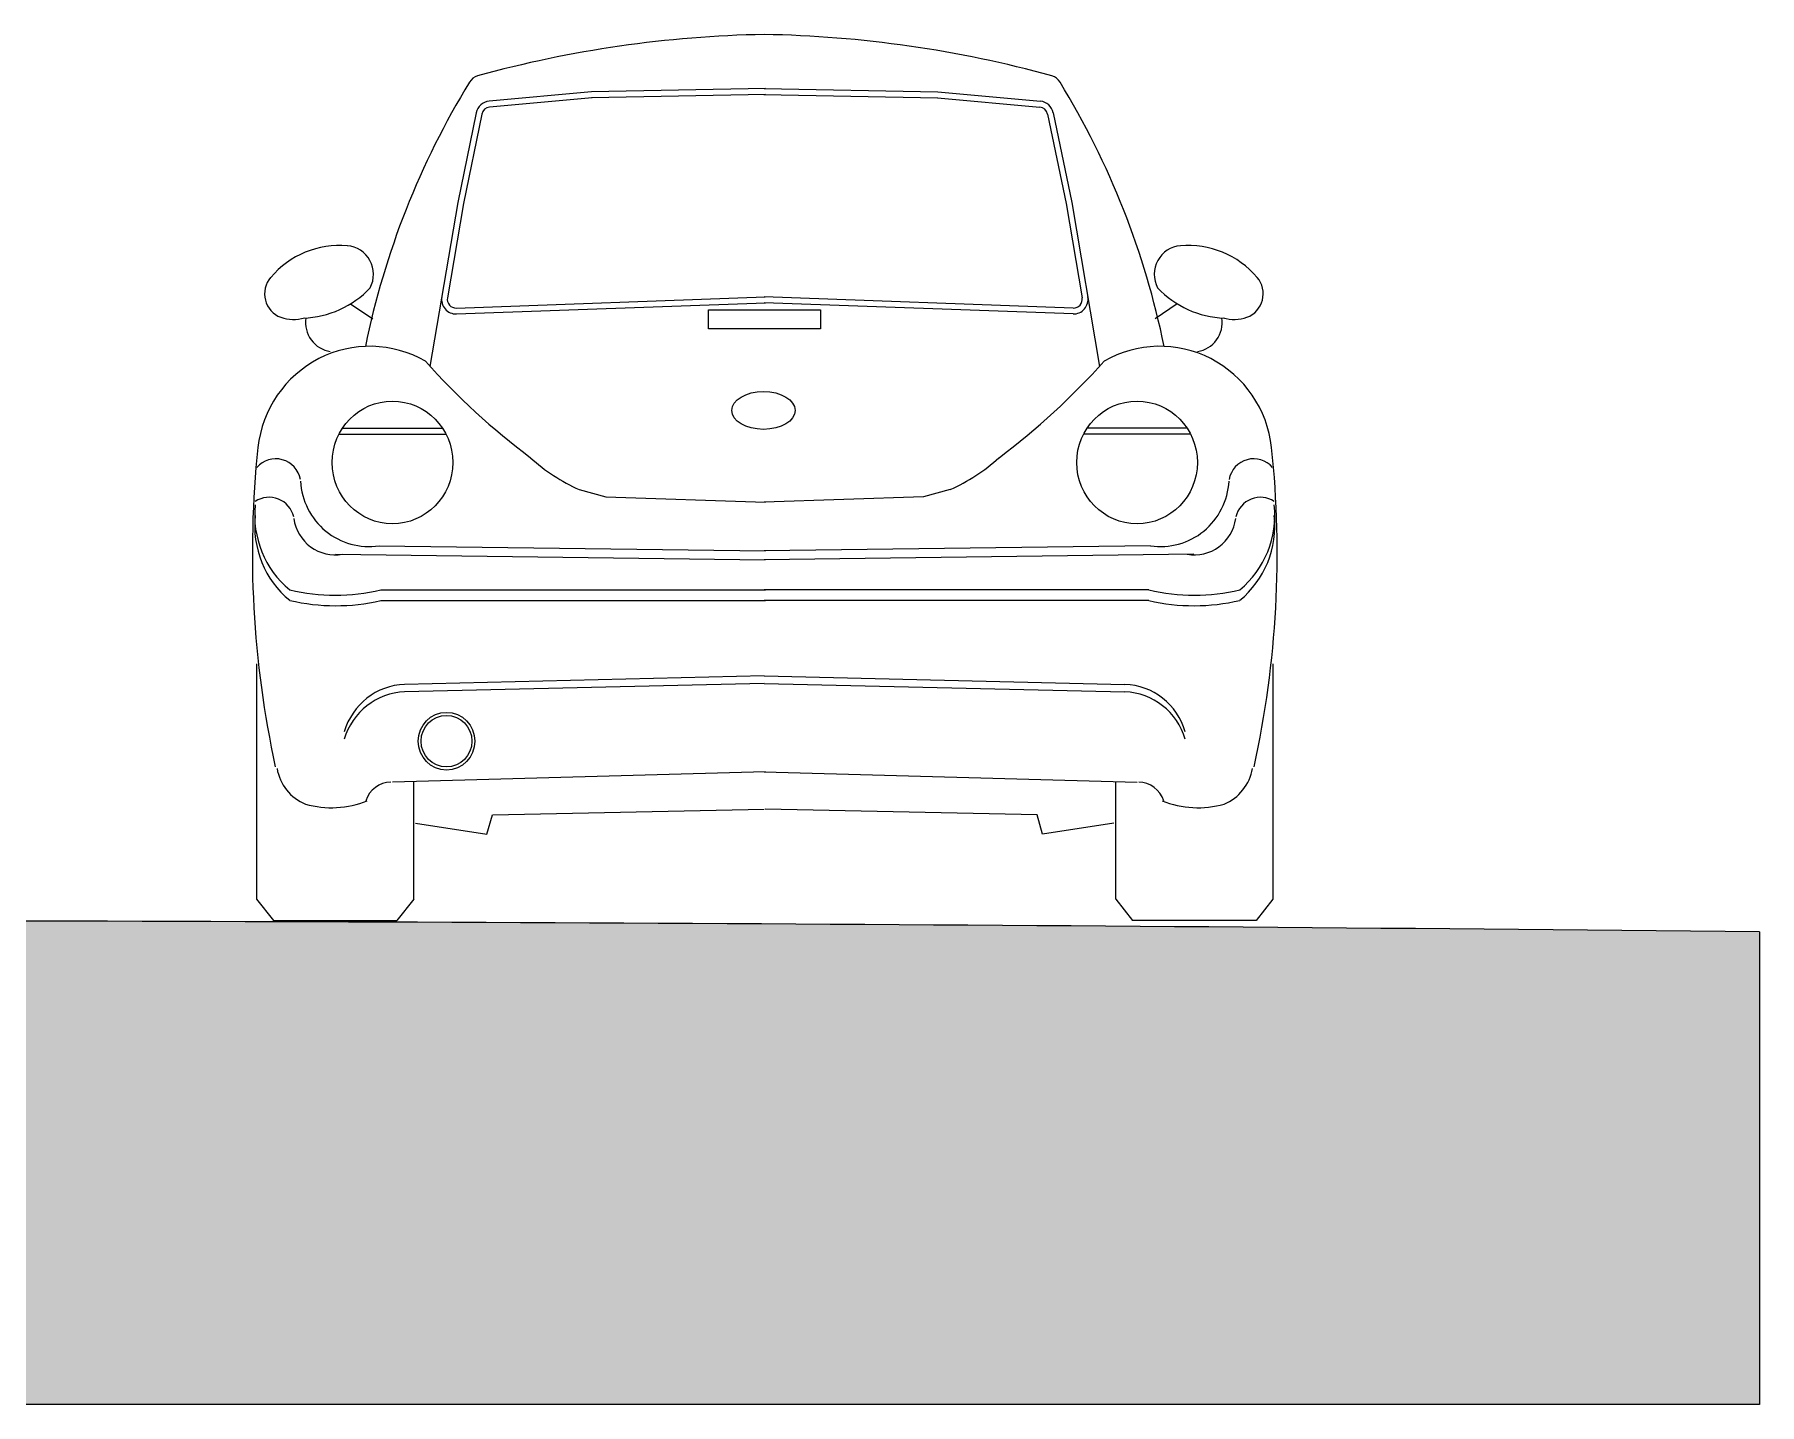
# Model space of a CAD drawing. Header units: inches. Extents: x -309 to 190, y -1585 to -1350.
# Drawn here: x -13.741 to -10.82, y -1467.559 to -1465.24 of the extents above; entities that cross this region are included whole.
import ezdxf

# ---------------------------------------------------------------- set-up
doc = ezdxf.new("R2010")
doc.units = ezdxf.units.IN
doc.header["$MEASUREMENT"] = 0
doc.layers.get('0').update_dxf_attribs({"color": 9, "linetype": 'CONTINUOUS'})
doc.layers.add('0.50', color=9, linetype='CONTINUOUS')

# ---------------------------------------------------------------- blocks, each defined once
blk = doc.blocks.new('newbt')
for p, q in [((-0.2907, 1.3848), (-0.4641, 1.369)), ((-0.2899, 1.3749), (-0.4632, 1.3591)), ((0.0038, 1.3905), (-0.2907, 1.3848)), ((0.004, 1.3806), (-0.2906, 1.3748)), ((0.0011, 1.3806), (0.2956, 1.3748)), ((0.0013, 1.3905), (0.2958, 1.3848)), ((0.2949, 1.3749), (0.4683, 1.3591)), ((0.2958, 1.3848), (0.4692, 1.369)), ((-0.4859, 1.3494), (-0.5173, 1.1978)), ((-0.4763, 1.3473), (-0.5077, 1.1957)), ((0.4814, 1.3473), (0.5128, 1.1957)), ((0.491, 1.3494), (0.5224, 1.1978)), ((-0.5173, 1.1978), (-0.5642, 0.9202)), ((0.5224, 1.1978), (0.5693, 0.9202)), ((-0.5076, 1.1961), (-0.5347, 1.0363)), ((0.5127, 1.1961), (0.5398, 1.0363)), ((-0.6986, 1.0263), (-0.6611, 1.0007)), ((-0.5197, 1.0189), (0.0034, 1.038)), ((-0.5193, 1.0089), (0.0038, 1.028)), ((0.5244, 1.0089), (0.0013, 1.028)), ((0.5248, 1.0189), (0.0017, 1.038)), ((0.7007, 1.0263), (0.6632, 1.0007)), ((-0.0928, 0.9836), (-0.0928, 1.016)), ((-0.0928, 1.016), (0.0971, 1.016)), ((0.0971, 1.016), (0.0971, 0.9836)), ((0.0971, 0.9836), (-0.0928, 0.9836)), ((-0.7183, 0.8053), (-0.5371, 0.8053)), ((-0.7124, 0.8155), (-0.5431, 0.8155)), ((0.7234, 0.8053), (0.5422, 0.8053)), ((0.7175, 0.8155), (0.5482, 0.8155)), ((-0.3115, 0.7117), (-0.2663, 0.6995)), ((0.3165, 0.7117), (0.2714, 0.6995)), ((-0.2663, 0.6995), (0.0037, 0.6903)), ((0.2714, 0.6995), (0.0014, 0.6903)), ((-0.6504, 0.6166), (0.0038, 0.6079)), ((0.6555, 0.6166), (0.0013, 0.6079)), ((-0.724, 0.6022), (0.0035, 0.5926)), ((0.7291, 0.6022), (0.0016, 0.5926)), ((-0.6476, 0.5418), (0.0038, 0.5418)), ((0.6526, 0.5418), (0.0013, 0.5418)), ((-0.6476, 0.5239), (0.0038, 0.5239)), ((0.6526, 0.5239), (0.0013, 0.5239)), ((-0.8577, 0.4165), (-0.8577, 0.0181)), ((0.8627, 0.4165), (0.8627, 0.0181)), ((0.0015, 0.3961), (-0.6071, 0.3818)), ((0.0015, 0.3833), (-0.6071, 0.3691)), ((0.0015, 0.3961), (0.6122, 0.3818)), ((0.0015, 0.3834), (0.6122, 0.3691)), ((0.0038, 0.2339), (-0.6277, 0.2166)), ((0.0013, 0.2339), (0.6328, 0.2166)), ((-0.5917, 0.0181), (-0.5917, 0.2176)), ((0.5967, 0.0181), (0.5967, 0.2176)), ((-0.5885, 0.1472), (-0.4677, 0.1283)), ((-0.4677, 0.1283), (-0.4584, 0.1613)), ((-0.4584, 0.1613), (0.0016, 0.1708)), ((0.4635, 0.1613), (0.0035, 0.1708)), ((0.4728, 0.1283), (0.4635, 0.1613)), ((0.5936, 0.1472), (0.4728, 0.1283)), ((-0.8577, 0.0181), (-0.8293, -0.0181)), ((-0.5917, 0.0181), (-0.6201, -0.0181)), ((0.5967, 0.0181), (0.6251, -0.0181)), ((0.8627, 0.0181), (0.8343, -0.0181)), ((-0.8293, -0.0181), (-0.6201, -0.0181)), ((0.8343, -0.0181), (0.6251, -0.0181))]:
    blk.add_line(p, q)
for centre, major_axis, start_param, end_param in [((0.0379, -0.5519), (0, 2.0342), 0.018189, 0.263746), ((-0.0318, -0.547), (0, 2.0292), -0.263842, -0.016696), ((-0.4765, 1.3881), (0, 0.0249), 0.293902, 1.013956), ((0.4816, 1.3881), (0, 0.0249), -1.013956, -0.293902), ((0.654, 0.6725), (0, 1.3789), 1.013956, 1.365177), ((-0.6489, 0.6725), (0, 1.3789), -1.365177, -1.013956), ((-0.4619, 1.3442), (0, 0.0249), 0.089244, 1.36314), ((-0.4619, 1.3442), (0, 0.0149), 0.089244, 1.36314), ((0.467, 1.3442), (0, 0.0149), -1.36314, -0.089244), ((0.467, 1.3442), (0, 0.0249), -1.36314, -0.089244), ((-0.7175, 0.9689), (0, 0.156), -0.087948, 0.860748), ((-0.7074, 1.076), (0, 0.0484), 4.22215, 6.213694), ((0.7095, 1.076), (0, 0.0484), 0.069492, 2.061035), ((0.7197, 0.9689), (0, 0.156), -0.860748, 0.087948), ((-0.8027, 1.043), (0, 0.0422), 0.855351, 2.795362), ((-0.7842, 1.1696), (0, 0.1678), 3.177759, 3.945642), ((0.7863, 1.1696), (0, 0.1678), 2.337543, 3.105426), ((0.8048, 1.043), (0, 0.0422), 3.487823, 5.427834), ((-0.5202, 1.0338), (0, 0.0249), 1.400451, 3.177446), ((-0.5202, 1.0338), (0, 0.0149), 1.400451, 3.177446), ((0.5253, 1.0338), (0, 0.0249), 3.105739, 4.882734), ((0.5253, 1.0338), (0, 0.0149), 3.105739, 4.882734), ((-0.7948, 1.0692), (0, 0.0695), 2.815104, 3.409103), ((-0.7259, 0.9945), (0, 0.0497), 1.419695, 2.994335), ((0.728, 0.9945), (0, 0.0497), 3.28885, 4.86349), ((0.7969, 1.0692), (0, 0.0695), 2.874083, 3.468081), ((-0.6663, 0.7605), (0, 0.1937), -0.517601, 1.455548), ((0.6714, 0.7605), (0, 0.1937), -1.455548, 0.517601), ((0.3401, 1.7752), (0, 1.2556), 2.310531, 2.504993), ((-0.335, 1.7752), (0, 1.2556), 3.778192, 3.972655), ((-0.6277, 0.7575), (0, 0.1038), -1.570796, 4.712389), ((0.6328, 0.7575), (0, 0.1038), -1.570796, 4.712389), ((0.7847, 0.6045), (0, 1.6773), 1.46434, 1.788332), ((-0.8252, 0.7205), (0, 0.0432), -1.37838, 0.852795), ((-0.1883, 0.9992), (0, 0.3136), 2.411527, 2.730769), ((0.1933, 0.9992), (0, 0.3136), 3.552417, 3.871659), ((0.8302, 0.7205), (0, 0.0432), -0.852795, 1.37838), ((-0.7796, 0.6045), (0, 1.6773), 4.494853, 4.818845), ((-0.668, 0.7328), (0, 0.1176), 1.62934, 3.294808), ((0.6731, 0.7328), (0, 0.1176), 2.988377, 4.653845), ((-0.7015, 0.6681), (0, 0.1621), 1.462712, 2.462493), ((-0.8364, 0.6551), (0, 0.0435), -1.32911, 0.583677), ((0.8415, 0.6551), (0, 0.0435), -0.583677, 1.32911), ((0.7066, 0.6681), (0, 0.1621), 3.820692, 4.820473), ((-0.7015, 0.6503), (0, 0.1621), 1.462712, 2.462493), ((-0.7248, 0.673), (0, 0.0719), 1.716226, 3.31423), ((0.7299, 0.673), (0, 0.0719), 2.968955, 4.56696), ((0.7066, 0.6503), (0, 0.1621), 3.820692, 4.820473), ((-0.724, 0.8799), (0, 0.347), 2.912221, 3.367592), ((0.7291, 0.8799), (0, 0.347), 2.915594, 3.370964), ((-0.724, 0.862), (0, 0.347), 2.912221, 3.367592), ((0.7291, 0.862), (0, 0.347), 2.915594, 3.370964), ((-0.6033, 0.2694), (0, 0.1125), 0.034028, 1.280979), ((0.6084, 0.2694), (0, 0.1125), -1.280979, -0.034028), ((-0.6033, 0.2567), (0, 0.1125), 0.034028, 1.280979), ((0.6084, 0.2567), (0, 0.1125), -1.280979, -0.034028), ((-0.5362, 0.2857), (0, 0.0488), -1.570796, 4.712389), ((-0.5362, 0.2857), (0, 0.0437), 4.712389, 10.995574), ((-0.746, 0.2532), (0, 0.0796), 1.741374, 2.762045), ((0.7511, 0.2532), (0, 0.0796), 3.52114, 4.541811), ((-0.6293, 0.1696), (0, 0.047), 0.026976, 1.23776), ((0.6344, 0.1696), (0, 0.047), -1.23776, -0.026976), ((-0.7309, 0.3374), (0, 0.1644), 2.865044, 3.526056), ((0.7359, 0.3374), (0, 0.1644), 2.757129, 3.418141)]:
    blk.add_ellipse(centre, major_axis=major_axis, ratio=0.983467, start_param=start_param, end_param=end_param)
blk.add_ellipse((0.0003, 0.8456), major_axis=(0.0537, 0), ratio=0.596703)

msp = doc.modelspace()

# ---------------------------------------------------------------- hatches: boundary and pattern name
at = {"layer": '0.50'}
h = msp.add_hatch(dxfattribs=at)
h.set_pattern_fill('ANSI36', color=256, scale=0.4)
h.set_pattern_definition([(45, (-11.09405, -61.804015), (0.0265165043, 0.0972271824), [0.125, -0.025, 0, -0.025])])
h.paths.add_polyline_path([(-10.8204, -1466.7587, 0.005138), (-18.2773, -1466.7587), (-18.2773, -1466.6587), (-22.2773, -1466.6587), (-22.2773, -1466.8087), (-66.3973, -1466.8087), (-66.3973, -1466.6587), (-70.3773, -1466.6587), (-70.3773, -1466.7587, 0.010964), (-78.3973, -1466.7553), (-78.3973, -1467.5587), (-10.8204, -1467.5587)])

# ---------------------------------------------------------------- linework, layer by layer
msp.add_lwpolyline([(-10.8204, -1466.7587), (-10.8204, -1466.7587), (-10.8204, -1467.5587), (-78.3973, -1467.5587), (-78.3973, -1466.7553)])
msp.add_arc((-14.5489, -1829.5583), 362.8187, 89.411202, 90.588798)

# ---------------------------------------------------------------- block references
msp.add_blockref('newbt', (-12.5069, -1466.7216))

doc.saveas('drawing.dxf')
